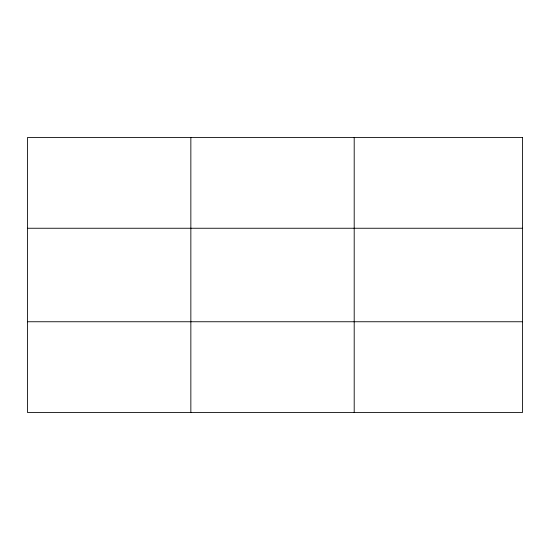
<?xml version="1.0" encoding="UTF-8"?>
<svg xmlns="http://www.w3.org/2000/svg" width="550" height="550" viewBox="0 0 550 550"><rect width="100%" height="100%" fill="white"/><g stroke="black" fill="none" stroke-linecap="round" stroke-linejoin="round"><path stroke-width="0.82" d="M190.85 412.5L190.85 137.5M354.2 412.5L354.2 137.5M27.5 228.25L522.5 228.25M27.5 321.75L522.5 321.75M522.5 137.5L27.5 137.5L27.5 412.5L522.5 412.5L522.5 137.5"/></g></svg>
